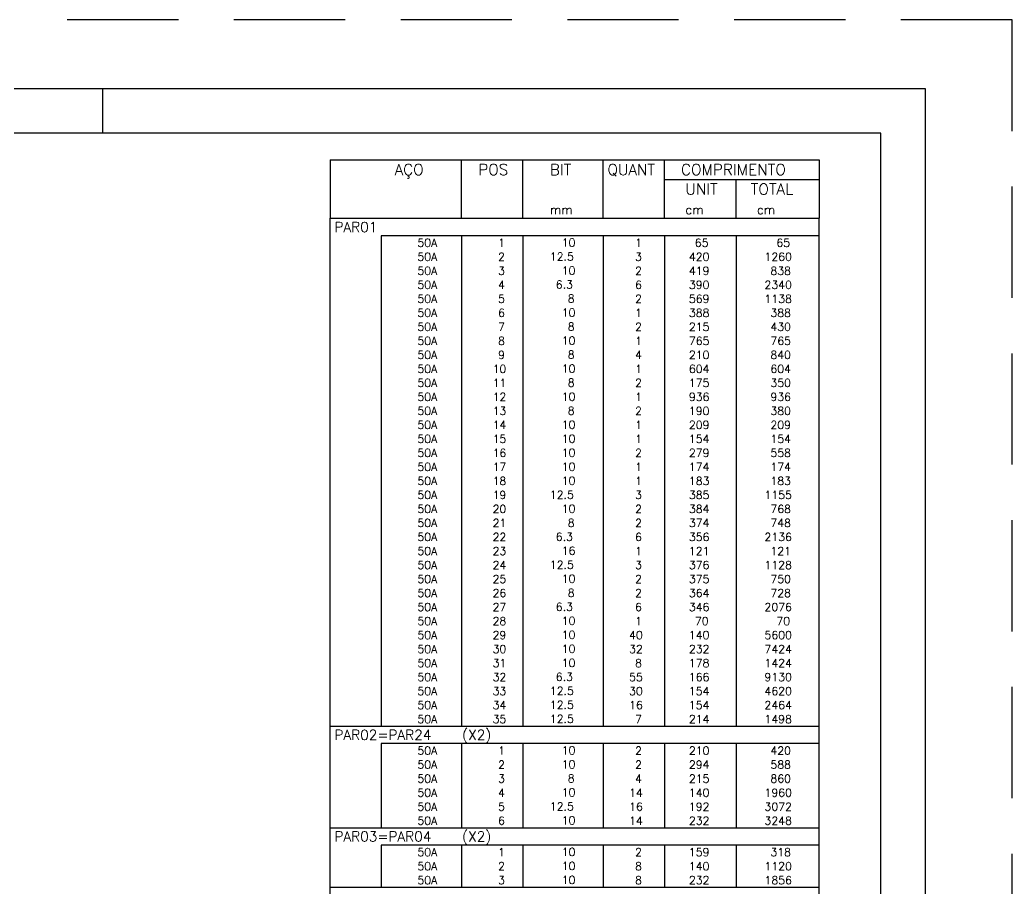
# Model space of a CAD drawing. Extents: x -1 to 122, y -1 to 61.
# Drawn here: x 99.42 to 121.74, y 41.53 to 61.05 of the extents above; entities that cross this region are included whole.
import ezdxf

# ---------------------------------------------------------------- set-up
doc = ezdxf.new("R2010")
doc.units = 0
doc.header["$MEASUREMENT"] = 0
doc.linetypes.add('HIDDEN', pattern=[0.375, 0.25, -0.125])
doc.layers.get('0').update_dxf_attribs({"linetype": 'CONTINUOUS'})
doc.layers.get('Defpoints').update_dxf_attribs({"linetype": 'CONTINUOUS'})
doc.layers.add('ARQ_FOLHA', color=7, linetype='CONTINUOUS')
doc.layers.add('PENA_02', color=2, linetype='CONTINUOUS')
doc.styles.get("Standard").update_dxf_attribs({"font": 'ROMANS.SHX'})

# ---------------------------------------------------------------- blocks, each defined once
blk = doc.blocks.new('FOLHA A1+1 - 1102 X 594')
at = {"layer": 'ARQ_FOLHA', "color": 1}
blk.add_line((-185, 584), (-185, 594), dxfattribs=at)
for points in [[(-1189, 0), (0, 0), (0, 594), (-1189, 594)], [(-1164, 10), (-10, 10), (-10, 584), (-1164, 584)]]:
    blk.add_lwpolyline(points, close=True, dxfattribs=at)
at = {"layer": 'Defpoints', "color": 8, "linetype": 'HIDDEN', "ltscale": 100}
blk.add_lwpolyline([(-1208.5, 609.5), (-1208.5, -15.5), (19.5, -15.5), (19.5, 609.5)], close=True, dxfattribs=at)

msp = doc.modelspace()

# ---------------------------------------------------------------- linework, layer by layer
at = {"layer": 'PENA_02', "linetype": 'Continuous'}
for p, q in [((106.4, 57.904), (106.4, 56.591)), ((106.4, 57.904), (117.4, 57.904)), ((109.35, 56.591), (109.35, 57.904)), ((110.73, 56.591), (110.73, 57.904)), ((112.54, 56.591), (112.54, 57.904)), ((113.92, 56.591), (113.92, 57.904)), ((117.4, 57.904), (117.4, 56.591)), ((113.92, 57.466), (117.4, 57.466)), ((115.53, 56.591), (115.53, 57.466)), ((106.4, 56.591), (117.4, 56.591)), ((106.4, 56.198), (106.4, 56.591)), ((106.4, 56.591), (117.4, 56.591)), ((117.4, 56.198), (117.4, 56.591)), ((106.4, 55.883), (106.4, 56.198)), ((117.4, 56.198), (107.55, 56.198)), ((107.55, 56.198), (107.55, 55.883)), ((109.35, 56.198), (109.35, 55.883)), ((110.73, 56.198), (110.73, 55.883)), ((112.54, 56.198), (112.54, 55.883)), ((113.92, 56.198), (113.92, 55.883)), ((115.53, 56.198), (115.53, 55.883)), ((117.4, 55.883), (117.4, 56.198)), ((106.4, 55.568), (106.4, 55.883)), ((107.55, 55.883), (107.55, 55.568)), ((109.35, 55.883), (109.35, 55.568)), ((110.73, 55.883), (110.73, 55.568)), ((112.54, 55.883), (112.54, 55.568)), ((113.92, 55.883), (113.92, 55.568)), ((115.53, 55.883), (115.53, 55.568)), ((117.4, 55.568), (117.4, 55.883)), ((106.4, 55.253), (106.4, 55.568)), ((107.55, 55.568), (107.55, 55.253)), ((109.35, 55.568), (109.35, 55.253)), ((110.73, 55.568), (110.73, 55.253)), ((112.54, 55.568), (112.54, 55.253)), ((113.92, 55.568), (113.92, 55.253)), ((115.53, 55.568), (115.53, 55.253)), ((117.4, 55.253), (117.4, 55.568)), ((106.4, 54.938), (106.4, 55.253)), ((107.55, 55.253), (107.55, 54.938)), ((109.35, 55.253), (109.35, 54.938)), ((110.73, 55.253), (110.73, 54.938)), ((112.54, 55.253), (112.54, 54.938)), ((113.92, 55.253), (113.92, 54.938)), ((115.53, 55.253), (115.53, 54.938)), ((117.4, 54.938), (117.4, 55.253)), ((106.4, 54.623), (106.4, 54.938)), ((107.55, 54.938), (107.55, 54.623)), ((109.35, 54.938), (109.35, 54.623)), ((110.73, 54.938), (110.73, 54.623)), ((112.54, 54.938), (112.54, 54.623)), ((113.92, 54.938), (113.92, 54.623)), ((115.53, 54.938), (115.53, 54.623)), ((117.4, 54.623), (117.4, 54.938)), ((106.4, 54.308), (106.4, 54.623)), ((107.55, 54.623), (107.55, 54.308)), ((109.35, 54.623), (109.35, 54.308)), ((110.73, 54.623), (110.73, 54.308)), ((112.54, 54.623), (112.54, 54.308)), ((113.92, 54.623), (113.92, 54.308)), ((115.53, 54.623), (115.53, 54.308)), ((117.4, 54.308), (117.4, 54.623)), ((106.4, 53.993), (106.4, 54.308)), ((107.55, 54.308), (107.55, 53.993)), ((109.35, 54.308), (109.35, 53.993)), ((110.73, 54.308), (110.73, 53.993)), ((112.54, 54.308), (112.54, 53.993)), ((113.92, 54.308), (113.92, 53.993)), ((115.53, 54.308), (115.53, 53.993)), ((117.4, 53.993), (117.4, 54.308)), ((106.4, 53.678), (106.4, 53.993)), ((107.55, 53.993), (107.55, 53.678)), ((109.35, 53.993), (109.35, 53.678)), ((110.73, 53.993), (110.73, 53.678)), ((112.54, 53.993), (112.54, 53.678)), ((113.92, 53.993), (113.92, 53.678)), ((115.53, 53.993), (115.53, 53.678)), ((117.4, 53.678), (117.4, 53.993)), ((106.4, 53.363), (106.4, 53.678)), ((107.55, 53.678), (107.55, 53.363)), ((109.35, 53.678), (109.35, 53.363)), ((110.73, 53.678), (110.73, 53.363)), ((112.54, 53.678), (112.54, 53.363)), ((113.92, 53.678), (113.92, 53.363)), ((115.53, 53.678), (115.53, 53.363)), ((117.4, 53.363), (117.4, 53.678)), ((106.4, 53.048), (106.4, 53.363)), ((107.55, 53.363), (107.55, 53.048)), ((109.35, 53.363), (109.35, 53.048)), ((110.73, 53.363), (110.73, 53.048)), ((112.54, 53.363), (112.54, 53.048)), ((113.92, 53.363), (113.92, 53.048)), ((115.53, 53.363), (115.53, 53.048)), ((117.4, 53.048), (117.4, 53.363)), ((106.4, 52.733), (106.4, 53.048)), ((107.55, 53.048), (107.55, 52.733)), ((109.35, 53.048), (109.35, 52.733)), ((110.73, 53.048), (110.73, 52.733)), ((112.54, 53.048), (112.54, 52.733)), ((113.92, 53.048), (113.92, 52.733)), ((115.53, 53.048), (115.53, 52.733)), ((117.4, 52.733), (117.4, 53.048)), ((106.4, 52.418), (106.4, 52.733)), ((107.55, 52.733), (107.55, 52.418)), ((109.35, 52.733), (109.35, 52.418)), ((110.73, 52.733), (110.73, 52.418)), ((112.54, 52.733), (112.54, 52.418)), ((113.92, 52.733), (113.92, 52.418)), ((115.53, 52.733), (115.53, 52.418)), ((117.4, 52.418), (117.4, 52.733)), ((106.4, 52.103), (106.4, 52.418)), ((107.55, 52.418), (107.55, 52.103)), ((109.35, 52.418), (109.35, 52.103)), ((110.73, 52.418), (110.73, 52.103)), ((112.54, 52.418), (112.54, 52.103)), ((113.92, 52.418), (113.92, 52.103)), ((115.53, 52.418), (115.53, 52.103)), ((117.4, 52.103), (117.4, 52.418)), ((106.4, 51.788), (106.4, 52.103)), ((107.55, 52.103), (107.55, 51.788)), ((109.35, 52.103), (109.35, 51.788)), ((110.73, 52.103), (110.73, 51.788)), ((112.54, 52.103), (112.54, 51.788)), ((113.92, 52.103), (113.92, 51.788)), ((115.53, 52.103), (115.53, 51.788)), ((117.4, 51.788), (117.4, 52.103)), ((106.4, 51.473), (106.4, 51.788)), ((107.55, 51.788), (107.55, 51.473)), ((109.35, 51.788), (109.35, 51.473)), ((110.73, 51.788), (110.73, 51.473)), ((112.54, 51.788), (112.54, 51.473)), ((113.92, 51.788), (113.92, 51.473)), ((115.53, 51.788), (115.53, 51.473)), ((117.4, 51.473), (117.4, 51.788)), ((106.4, 51.158), (106.4, 51.473)), ((107.55, 51.473), (107.55, 51.158)), ((109.35, 51.473), (109.35, 51.158)), ((110.73, 51.473), (110.73, 51.158)), ((112.54, 51.473), (112.54, 51.158)), ((113.92, 51.473), (113.92, 51.158)), ((115.53, 51.473), (115.53, 51.158)), ((117.4, 51.158), (117.4, 51.473)), ((106.4, 50.843), (106.4, 51.158)), ((107.55, 51.158), (107.55, 50.843)), ((109.35, 51.158), (109.35, 50.843)), ((110.73, 51.158), (110.73, 50.843)), ((112.54, 51.158), (112.54, 50.843)), ((113.92, 51.158), (113.92, 50.843)), ((115.53, 51.158), (115.53, 50.843)), ((117.4, 50.843), (117.4, 51.158)), ((106.4, 50.528), (106.4, 50.843)), ((107.55, 50.843), (107.55, 50.528)), ((109.35, 50.843), (109.35, 50.528)), ((110.73, 50.843), (110.73, 50.528)), ((112.54, 50.843), (112.54, 50.528)), ((113.92, 50.843), (113.92, 50.528)), ((115.53, 50.843), (115.53, 50.528)), ((117.4, 50.528), (117.4, 50.843)), ((106.4, 50.213), (106.4, 50.528)), ((107.55, 50.528), (107.55, 50.213)), ((109.35, 50.528), (109.35, 50.213)), ((110.73, 50.528), (110.73, 50.213)), ((112.54, 50.528), (112.54, 50.213)), ((113.92, 50.528), (113.92, 50.213)), ((115.53, 50.528), (115.53, 50.213)), ((117.4, 50.213), (117.4, 50.528)), ((106.4, 49.898), (106.4, 50.213)), ((107.55, 50.213), (107.55, 49.898)), ((109.35, 50.213), (109.35, 49.898)), ((110.73, 50.213), (110.73, 49.898)), ((112.54, 50.213), (112.54, 49.898)), ((113.92, 50.213), (113.92, 49.898)), ((115.53, 50.213), (115.53, 49.898)), ((117.4, 49.898), (117.4, 50.213)), ((106.4, 49.583), (106.4, 49.898)), ((107.55, 49.898), (107.55, 49.583)), ((109.35, 49.898), (109.35, 49.583)), ((110.73, 49.898), (110.73, 49.583)), ((112.54, 49.898), (112.54, 49.583)), ((113.92, 49.898), (113.92, 49.583)), ((115.53, 49.898), (115.53, 49.583)), ((117.4, 49.583), (117.4, 49.898)), ((106.4, 49.268), (106.4, 49.583)), ((107.55, 49.583), (107.55, 49.268)), ((109.35, 49.583), (109.35, 49.268)), ((110.73, 49.583), (110.73, 49.268)), ((112.54, 49.583), (112.54, 49.268)), ((113.92, 49.583), (113.92, 49.268)), ((115.53, 49.583), (115.53, 49.268)), ((117.4, 49.268), (117.4, 49.583)), ((106.4, 48.953), (106.4, 49.268)), ((107.55, 49.268), (107.55, 48.953)), ((109.35, 49.268), (109.35, 48.953)), ((110.73, 49.268), (110.73, 48.953)), ((112.54, 49.268), (112.54, 48.953)), ((113.92, 49.268), (113.92, 48.953)), ((115.53, 49.268), (115.53, 48.953)), ((117.4, 48.953), (117.4, 49.268)), ((106.4, 48.638), (106.4, 48.953)), ((107.55, 48.953), (107.55, 48.638)), ((109.35, 48.953), (109.35, 48.638)), ((110.73, 48.953), (110.73, 48.638)), ((112.54, 48.953), (112.54, 48.638)), ((113.92, 48.953), (113.92, 48.638)), ((115.53, 48.953), (115.53, 48.638)), ((117.4, 48.638), (117.4, 48.953)), ((106.4, 48.323), (106.4, 48.638)), ((107.55, 48.638), (107.55, 48.323)), ((109.35, 48.638), (109.35, 48.323)), ((110.73, 48.638), (110.73, 48.323)), ((112.54, 48.638), (112.54, 48.323)), ((113.92, 48.638), (113.92, 48.323)), ((115.53, 48.638), (115.53, 48.323)), ((117.4, 48.323), (117.4, 48.638)), ((106.4, 48.008), (106.4, 48.323)), ((107.55, 48.323), (107.55, 48.008)), ((109.35, 48.323), (109.35, 48.008)), ((110.73, 48.323), (110.73, 48.008)), ((112.54, 48.323), (112.54, 48.008)), ((113.92, 48.323), (113.92, 48.008)), ((115.53, 48.323), (115.53, 48.008)), ((117.4, 48.008), (117.4, 48.323)), ((106.4, 47.693), (106.4, 48.008)), ((107.55, 48.008), (107.55, 47.693)), ((109.35, 48.008), (109.35, 47.693)), ((110.73, 48.008), (110.73, 47.693)), ((112.54, 48.008), (112.54, 47.693)), ((113.92, 48.008), (113.92, 47.693)), ((115.53, 48.008), (115.53, 47.693)), ((117.4, 47.693), (117.4, 48.008)), ((106.4, 47.378), (106.4, 47.693)), ((107.55, 47.693), (107.55, 47.378)), ((109.35, 47.693), (109.35, 47.378)), ((110.73, 47.693), (110.73, 47.378)), ((112.54, 47.693), (112.54, 47.378)), ((113.92, 47.693), (113.92, 47.378)), ((115.53, 47.693), (115.53, 47.378)), ((117.4, 47.378), (117.4, 47.693)), ((106.4, 47.063), (106.4, 47.378)), ((107.55, 47.378), (107.55, 47.063)), ((109.35, 47.378), (109.35, 47.063)), ((110.73, 47.378), (110.73, 47.063)), ((112.54, 47.378), (112.54, 47.063)), ((113.92, 47.378), (113.92, 47.063)), ((115.53, 47.378), (115.53, 47.063)), ((117.4, 47.063), (117.4, 47.378)), ((106.4, 46.748), (106.4, 47.063)), ((107.55, 47.063), (107.55, 46.748)), ((109.35, 47.063), (109.35, 46.748)), ((110.73, 47.063), (110.73, 46.748)), ((112.54, 47.063), (112.54, 46.748)), ((113.92, 47.063), (113.92, 46.748)), ((115.53, 47.063), (115.53, 46.748)), ((117.4, 46.748), (117.4, 47.063)), ((106.4, 46.433), (106.4, 46.748)), ((107.55, 46.748), (107.55, 46.433)), ((109.35, 46.748), (109.35, 46.433)), ((110.73, 46.748), (110.73, 46.433)), ((112.54, 46.748), (112.54, 46.433)), ((113.92, 46.748), (113.92, 46.433)), ((115.53, 46.748), (115.53, 46.433)), ((117.4, 46.433), (117.4, 46.748)), ((106.4, 46.118), (106.4, 46.433)), ((107.55, 46.433), (107.55, 46.118)), ((109.35, 46.433), (109.35, 46.118)), ((110.73, 46.433), (110.73, 46.118)), ((112.54, 46.433), (112.54, 46.118)), ((113.92, 46.433), (113.92, 46.118)), ((115.53, 46.433), (115.53, 46.118)), ((117.4, 46.118), (117.4, 46.433)), ((106.4, 45.803), (106.4, 46.118)), ((107.55, 46.118), (107.55, 45.803)), ((109.35, 46.118), (109.35, 45.803)), ((110.73, 46.118), (110.73, 45.803)), ((112.54, 46.118), (112.54, 45.803)), ((113.92, 46.118), (113.92, 45.803)), ((115.53, 46.118), (115.53, 45.803)), ((117.4, 45.803), (117.4, 46.118)), ((106.4, 45.488), (106.4, 45.803)), ((107.55, 45.803), (107.55, 45.488)), ((109.35, 45.803), (109.35, 45.488)), ((110.73, 45.803), (110.73, 45.488)), ((112.54, 45.803), (112.54, 45.488)), ((113.92, 45.803), (113.92, 45.488)), ((115.53, 45.803), (115.53, 45.488)), ((117.4, 45.488), (117.4, 45.803)), ((106.4, 45.173), (106.4, 45.488)), ((107.55, 45.488), (107.55, 45.173)), ((109.35, 45.488), (109.35, 45.173)), ((110.73, 45.488), (110.73, 45.173)), ((112.54, 45.488), (112.54, 45.173)), ((113.92, 45.488), (113.92, 45.173)), ((115.53, 45.488), (115.53, 45.173)), ((117.4, 45.173), (117.4, 45.488)), ((106.4, 44.779), (106.4, 45.173)), ((106.4, 45.173), (117.4, 45.173)), ((117.4, 44.779), (117.4, 45.173)), ((106.4, 44.464), (106.4, 44.779)), ((117.4, 44.779), (107.55, 44.779)), ((107.55, 44.779), (107.55, 44.464)), ((109.35, 44.779), (109.35, 44.464)), ((110.73, 44.779), (110.73, 44.464)), ((112.54, 44.779), (112.54, 44.464)), ((113.92, 44.779), (113.92, 44.464)), ((115.53, 44.779), (115.53, 44.464)), ((117.4, 44.464), (117.4, 44.779)), ((106.4, 44.149), (106.4, 44.464)), ((107.55, 44.464), (107.55, 44.149)), ((109.35, 44.464), (109.35, 44.149)), ((110.73, 44.464), (110.73, 44.149)), ((112.54, 44.464), (112.54, 44.149)), ((113.92, 44.464), (113.92, 44.149)), ((115.53, 44.464), (115.53, 44.149)), ((117.4, 44.149), (117.4, 44.464)), ((106.4, 43.834), (106.4, 44.149)), ((107.55, 44.149), (107.55, 43.834)), ((109.35, 44.149), (109.35, 43.834)), ((110.73, 44.149), (110.73, 43.834)), ((112.54, 44.149), (112.54, 43.834)), ((113.92, 44.149), (113.92, 43.834)), ((115.53, 44.149), (115.53, 43.834)), ((117.4, 43.834), (117.4, 44.149)), ((106.4, 43.519), (106.4, 43.834)), ((107.55, 43.834), (107.55, 43.519)), ((109.35, 43.834), (109.35, 43.519)), ((110.73, 43.834), (110.73, 43.519)), ((112.54, 43.834), (112.54, 43.519)), ((113.92, 43.834), (113.92, 43.519)), ((115.53, 43.834), (115.53, 43.519)), ((117.4, 43.519), (117.4, 43.834)), ((106.4, 43.204), (106.4, 43.519)), ((107.55, 43.519), (107.55, 43.204)), ((109.35, 43.519), (109.35, 43.204)), ((110.73, 43.519), (110.73, 43.204)), ((112.54, 43.519), (112.54, 43.204)), ((113.92, 43.519), (113.92, 43.204)), ((115.53, 43.519), (115.53, 43.204)), ((117.4, 43.204), (117.4, 43.519)), ((106.4, 42.889), (106.4, 43.204)), ((107.55, 43.204), (107.55, 42.889)), ((109.35, 43.204), (109.35, 42.889)), ((110.73, 43.204), (110.73, 42.889)), ((112.54, 43.204), (112.54, 42.889)), ((113.92, 43.204), (113.92, 42.889)), ((115.53, 43.204), (115.53, 42.889)), ((117.4, 42.889), (117.4, 43.204)), ((106.4, 42.495), (106.4, 42.889)), ((106.4, 42.889), (117.4, 42.889)), ((117.4, 42.495), (117.4, 42.889)), ((106.4, 42.18), (106.4, 42.495)), ((117.4, 42.495), (107.55, 42.495)), ((107.55, 42.495), (107.55, 42.18)), ((109.35, 42.495), (109.35, 42.18)), ((110.73, 42.495), (110.73, 42.18)), ((112.54, 42.495), (112.54, 42.18)), ((113.92, 42.495), (113.92, 42.18)), ((115.53, 42.495), (115.53, 42.18)), ((117.4, 42.18), (117.4, 42.495)), ((106.4, 41.865), (106.4, 42.18)), ((107.55, 42.18), (107.55, 41.865)), ((109.35, 42.18), (109.35, 41.865)), ((110.73, 42.18), (110.73, 41.865)), ((112.54, 42.18), (112.54, 41.865)), ((113.92, 42.18), (113.92, 41.865)), ((115.53, 42.18), (115.53, 41.865)), ((117.4, 41.865), (117.4, 42.18)), ((106.4, 41.55), (106.4, 41.865)), ((107.55, 41.865), (107.55, 41.55)), ((109.35, 41.865), (109.35, 41.55)), ((110.73, 41.865), (110.73, 41.55)), ((112.54, 41.865), (112.54, 41.55)), ((113.92, 41.865), (113.92, 41.55)), ((115.53, 41.865), (115.53, 41.55)), ((117.4, 41.55), (117.4, 41.865)), ((106.4, 41.156), (106.4, 41.55)), ((106.4, 41.55), (117.4, 41.55)), ((117.4, 41.156), (117.4, 41.55))]:
    msp.add_line(p, q, dxfattribs=at)

# ---------------------------------------------------------------- block references
at = {"xscale": 0.09999999999999938, "yscale": 0.09999999999999938, "zscale": 0.09999999999999938}
msp.add_blockref('FOLHA A1+1 - 1102 X 594', (119.786, 0.103), dxfattribs=at)

# ---------------------------------------------------------------- texts
at = {"layer": 'PENA_02', "linetype": 'Continuous'}
for s, height, p in [('AÇO', 0.25, (107.85, 57.56)), ('POS', 0.25, (109.73, 57.56)), ('BIT', 0.25, (111.34, 57.56)), ('QUANT', 0.25, (112.636, 57.56)), ('COMPRIMENTO', 0.25, (114.289, 57.56)), ('UNIT', 0.25, (114.387, 57.123)), ('TOTAL', 0.25, (115.859, 57.123)), ('mm', 0.2, (111.34, 56.685)), ('cm', 0.2, (114.387, 56.685)), ('cm', 0.2, (115.997, 56.685)), ('PAR01', 0.225, (106.496, 56.282)), ('     50A', 0.18, (107.69, 55.95)), ('  1', 0.18, (109.93, 55.95)), ('     10', 0.18, (110.937, 55.955)), ('    1', 0.18, (112.72, 55.95)), ('     65', 0.18, (113.93, 55.95)), ('     65', 0.18, (115.764, 55.95)), ('     50A', 0.18, (107.69, 55.635)), ('  2', 0.18, (109.93, 55.635)), ('   12.5', 0.18, (110.937, 55.64)), ('    3', 0.18, (112.72, 55.635)), ('    420', 0.18, (113.93, 55.635)), ('   1260', 0.18, (115.764, 55.635)), ('     50A', 0.18, (107.69, 55.32)), ('  3', 0.18, (109.93, 55.32)), ('     10', 0.18, (110.937, 55.325)), ('    2', 0.18, (112.72, 55.32)), ('    419', 0.18, (113.93, 55.32)), ('    838', 0.18, (115.764, 55.32)), ('     50A', 0.18, (107.69, 55.005)), ('  4', 0.18, (109.93, 55.005)), ('    6.3', 0.18, (110.937, 55.01)), ('    6', 0.18, (112.72, 55.005)), ('    390', 0.18, (113.93, 55.005)), ('   2340', 0.18, (115.764, 55.005)), ('     50A', 0.18, (107.69, 54.69)), ('  5', 0.18, (109.93, 54.69)), ('      8', 0.18, (110.937, 54.695)), ('    2', 0.18, (112.72, 54.69)), ('    569', 0.18, (113.93, 54.69)), ('   1138', 0.18, (115.764, 54.69)), ('     50A', 0.18, (107.69, 54.375)), ('  6', 0.18, (109.93, 54.375)), ('     10', 0.18, (110.937, 54.38)), ('    1', 0.18, (112.72, 54.375)), ('    388', 0.18, (113.93, 54.375)), ('    388', 0.18, (115.764, 54.375)), ('     50A', 0.18, (107.69, 54.06)), ('  7', 0.18, (109.93, 54.06)), ('      8', 0.18, (110.937, 54.065)), ('    2', 0.18, (112.72, 54.06)), ('    215', 0.18, (113.93, 54.06)), ('    430', 0.18, (115.764, 54.06)), ('     50A', 0.18, (107.69, 53.745)), ('  8', 0.18, (109.93, 53.745)), ('     10', 0.18, (110.937, 53.75)), ('    1', 0.18, (112.72, 53.745)), ('    765', 0.18, (113.93, 53.745)), ('    765', 0.18, (115.764, 53.745)), ('     50A', 0.18, (107.69, 53.43)), ('  9', 0.18, (109.93, 53.43)), ('      8', 0.18, (110.937, 53.435)), ('    4', 0.18, (112.72, 53.43)), ('    210', 0.18, (113.93, 53.43)), ('    840', 0.18, (115.764, 53.43)), ('     50A', 0.18, (107.69, 53.115)), (' 10', 0.18, (109.93, 53.115)), ('     10', 0.18, (110.937, 53.12)), ('    1', 0.18, (112.72, 53.115)), ('    604', 0.18, (113.93, 53.115)), ('    604', 0.18, (115.764, 53.115)), ('     50A', 0.18, (107.69, 52.8)), (' 11', 0.18, (109.93, 52.8)), ('      8', 0.18, (110.937, 52.805)), ('    2', 0.18, (112.72, 52.8)), ('    175', 0.18, (113.93, 52.8)), ('    350', 0.18, (115.764, 52.8)), ('     50A', 0.18, (107.69, 52.485)), (' 12', 0.18, (109.93, 52.485)), ('     10', 0.18, (110.937, 52.49)), ('    1', 0.18, (112.72, 52.485)), ('    936', 0.18, (113.93, 52.485)), ('    936', 0.18, (115.764, 52.485)), ('     50A', 0.18, (107.69, 52.17)), (' 13', 0.18, (109.93, 52.17)), ('      8', 0.18, (110.937, 52.175)), ('    2', 0.18, (112.72, 52.17)), ('    190', 0.18, (113.93, 52.17)), ('    380', 0.18, (115.764, 52.17)), ('     50A', 0.18, (107.69, 51.855)), (' 14', 0.18, (109.93, 51.855)), ('     10', 0.18, (110.937, 51.86)), ('    1', 0.18, (112.72, 51.855)), ('    209', 0.18, (113.93, 51.855)), ('    209', 0.18, (115.764, 51.855)), ('     50A', 0.18, (107.69, 51.54)), (' 15', 0.18, (109.93, 51.54)), ('     10', 0.18, (110.937, 51.545)), ('    1', 0.18, (112.72, 51.54)), ('    154', 0.18, (113.93, 51.54)), ('    154', 0.18, (115.764, 51.54)), ('     50A', 0.18, (107.69, 51.225)), (' 16', 0.18, (109.93, 51.225)), ('     10', 0.18, (110.937, 51.23)), ('    2', 0.18, (112.72, 51.225)), ('    279', 0.18, (113.93, 51.225)), ('    558', 0.18, (115.764, 51.225)), ('     50A', 0.18, (107.69, 50.91)), (' 17', 0.18, (109.93, 50.91)), ('     10', 0.18, (110.937, 50.915)), ('    1', 0.18, (112.72, 50.91)), ('    174', 0.18, (113.93, 50.91)), ('    174', 0.18, (115.764, 50.91)), ('     50A', 0.18, (107.69, 50.595)), (' 18', 0.18, (109.93, 50.595)), ('     10', 0.18, (110.937, 50.6)), ('    1', 0.18, (112.72, 50.595)), ('    183', 0.18, (113.93, 50.595)), ('    183', 0.18, (115.764, 50.595)), ('     50A', 0.18, (107.69, 50.28)), (' 19', 0.18, (109.93, 50.28)), ('   12.5', 0.18, (110.937, 50.285)), ('    3', 0.18, (112.72, 50.28)), ('    385', 0.18, (113.93, 50.28)), ('   1155', 0.18, (115.764, 50.28)), ('     50A', 0.18, (107.69, 49.965)), (' 20', 0.18, (109.93, 49.965)), ('     10', 0.18, (110.937, 49.97)), ('    2', 0.18, (112.72, 49.965)), ('    384', 0.18, (113.93, 49.965)), ('    768', 0.18, (115.764, 49.965)), ('     50A', 0.18, (107.69, 49.65)), (' 21', 0.18, (109.93, 49.65)), ('      8', 0.18, (110.937, 49.655)), ('    2', 0.18, (112.72, 49.65)), ('    374', 0.18, (113.93, 49.65)), ('    748', 0.18, (115.764, 49.65)), ('     50A', 0.18, (107.69, 49.335)), (' 22', 0.18, (109.93, 49.335)), ('    6.3', 0.18, (110.937, 49.34)), ('    6', 0.18, (112.72, 49.335)), ('    356', 0.18, (113.93, 49.335)), ('   2136', 0.18, (115.764, 49.335)), ('     50A', 0.18, (107.69, 49.02)), (' 23', 0.18, (109.93, 49.02)), ('     16', 0.18, (110.937, 49.025)), ('    1', 0.18, (112.72, 49.02)), ('    121', 0.18, (113.93, 49.02)), ('    121', 0.18, (115.764, 49.02)), ('     50A', 0.18, (107.69, 48.705)), (' 24', 0.18, (109.93, 48.705)), ('   12.5', 0.18, (110.937, 48.71)), ('    3', 0.18, (112.72, 48.705)), ('    376', 0.18, (113.93, 48.705)), ('   1128', 0.18, (115.764, 48.705)), ('     50A', 0.18, (107.69, 48.39)), (' 25', 0.18, (109.93, 48.39)), ('     10', 0.18, (110.937, 48.395)), ('    2', 0.18, (112.72, 48.39)), ('    375', 0.18, (113.93, 48.39)), ('    750', 0.18, (115.764, 48.39)), ('     50A', 0.18, (107.69, 48.075)), (' 26', 0.18, (109.93, 48.075)), ('      8', 0.18, (110.937, 48.08)), ('    2', 0.18, (112.72, 48.075)), ('    364', 0.18, (113.93, 48.075)), ('    728', 0.18, (115.764, 48.075)), ('     50A', 0.18, (107.69, 47.76)), (' 27', 0.18, (109.93, 47.76)), ('    6.3', 0.18, (110.937, 47.765)), ('    6', 0.18, (112.72, 47.76)), ('    346', 0.18, (113.93, 47.76)), ('   2076', 0.18, (115.764, 47.76)), ('     50A', 0.18, (107.69, 47.445)), (' 28', 0.18, (109.93, 47.445)), ('     10', 0.18, (110.937, 47.45)), ('    1', 0.18, (112.72, 47.445)), ('     70', 0.18, (113.93, 47.445)), ('     70', 0.18, (115.764, 47.445)), ('     50A', 0.18, (107.69, 47.13)), (' 29', 0.18, (109.93, 47.13)), ('     10', 0.18, (110.937, 47.135)), ('   40', 0.18, (112.72, 47.13)), ('    140', 0.18, (113.93, 47.13)), ('   5600', 0.18, (115.764, 47.13)), ('     50A', 0.18, (107.69, 46.815)), (' 30', 0.18, (109.93, 46.815)), ('     10', 0.18, (110.937, 46.82)), ('   32', 0.18, (112.72, 46.815)), ('    232', 0.18, (113.93, 46.815)), ('   7424', 0.18, (115.764, 46.815)), ('     50A', 0.18, (107.69, 46.5)), (' 31', 0.18, (109.93, 46.5)), ('     10', 0.18, (110.937, 46.505)), ('    8', 0.18, (112.72, 46.5)), ('    178', 0.18, (113.93, 46.5)), ('   1424', 0.18, (115.764, 46.5)), ('     50A', 0.18, (107.69, 46.185)), (' 32', 0.18, (109.93, 46.185)), ('    6.3', 0.18, (110.937, 46.19)), ('   55', 0.18, (112.72, 46.185)), ('    166', 0.18, (113.93, 46.185)), ('   9130', 0.18, (115.764, 46.185)), ('     50A', 0.18, (107.69, 45.87)), (' 33', 0.18, (109.93, 45.87)), ('   12.5', 0.18, (110.937, 45.875)), ('   30', 0.18, (112.72, 45.87)), ('    154', 0.18, (113.93, 45.87)), ('   4620', 0.18, (115.764, 45.87)), ('     50A', 0.18, (107.69, 45.555)), (' 34', 0.18, (109.93, 45.555)), ('   12.5', 0.18, (110.937, 45.56)), ('   16', 0.18, (112.72, 45.555)), ('    154', 0.18, (113.93, 45.555)), ('   2464', 0.18, (115.764, 45.555)), ('     50A', 0.18, (107.69, 45.24)), (' 35', 0.18, (109.93, 45.24)), ('   12.5', 0.18, (110.937, 45.245)), ('    7', 0.18, (112.72, 45.24)), ('    214', 0.18, (113.93, 45.24)), ('   1498', 0.18, (115.764, 45.24)), ('PAR02=PAR24   (X2)', 0.225, (106.496, 44.863)), ('     50A', 0.18, (107.69, 44.531)), ('  1', 0.18, (109.93, 44.531)), ('     10', 0.18, (110.937, 44.537)), ('    2', 0.18, (112.72, 44.531)), ('    210', 0.18, (113.93, 44.531)), ('    420', 0.18, (115.764, 44.531)), ('     50A', 0.18, (107.69, 44.216)), ('  2', 0.18, (109.93, 44.216)), ('     10', 0.18, (110.937, 44.222)), ('    2', 0.18, (112.72, 44.216)), ('    294', 0.18, (113.93, 44.216)), ('    588', 0.18, (115.764, 44.216)), ('     50A', 0.18, (107.69, 43.901)), ('  3', 0.18, (109.93, 43.901)), ('      8', 0.18, (110.937, 43.907)), ('    4', 0.18, (112.72, 43.901)), ('    215', 0.18, (113.93, 43.901)), ('    860', 0.18, (115.764, 43.901)), ('     50A', 0.18, (107.69, 43.586)), ('  4', 0.18, (109.93, 43.586)), ('     10', 0.18, (110.937, 43.592)), ('   14', 0.18, (112.72, 43.586)), ('    140', 0.18, (113.93, 43.586)), ('   1960', 0.18, (115.764, 43.586)), ('     50A', 0.18, (107.69, 43.271)), ('  5', 0.18, (109.93, 43.271)), ('   12.5', 0.18, (110.937, 43.277)), ('   16', 0.18, (112.72, 43.271)), ('    192', 0.18, (113.93, 43.271)), ('   3072', 0.18, (115.764, 43.271)), ('     50A', 0.18, (107.69, 42.956)), ('  6', 0.18, (109.93, 42.956)), ('     10', 0.18, (110.937, 42.962)), ('   14', 0.18, (112.72, 42.956)), ('    232', 0.18, (113.93, 42.956)), ('   3248', 0.18, (115.764, 42.956)), ('PAR03=PAR04   (X2)', 0.225, (106.496, 42.579)), ('     50A', 0.18, (107.69, 42.248)), ('  1', 0.18, (109.93, 42.248)), ('     10', 0.18, (110.937, 42.253)), ('    2', 0.18, (112.72, 42.248)), ('    159', 0.18, (113.93, 42.248)), ('    318', 0.18, (115.764, 42.248)), ('     50A', 0.18, (107.69, 41.933)), ('  2', 0.18, (109.93, 41.933)), ('     10', 0.18, (110.937, 41.938)), ('    8', 0.18, (112.72, 41.933)), ('    140', 0.18, (113.93, 41.933)), ('   1120', 0.18, (115.764, 41.933)), ('     50A', 0.18, (107.69, 41.618)), ('  3', 0.18, (109.93, 41.618)), ('     10', 0.18, (110.937, 41.623)), ('    8', 0.18, (112.72, 41.618)), ('    232', 0.18, (113.93, 41.618)), ('   1856', 0.18, (115.764, 41.618))]:
    msp.add_text(s, height=height, dxfattribs=at).set_placement(p)

doc.saveas('drawing.dxf')
